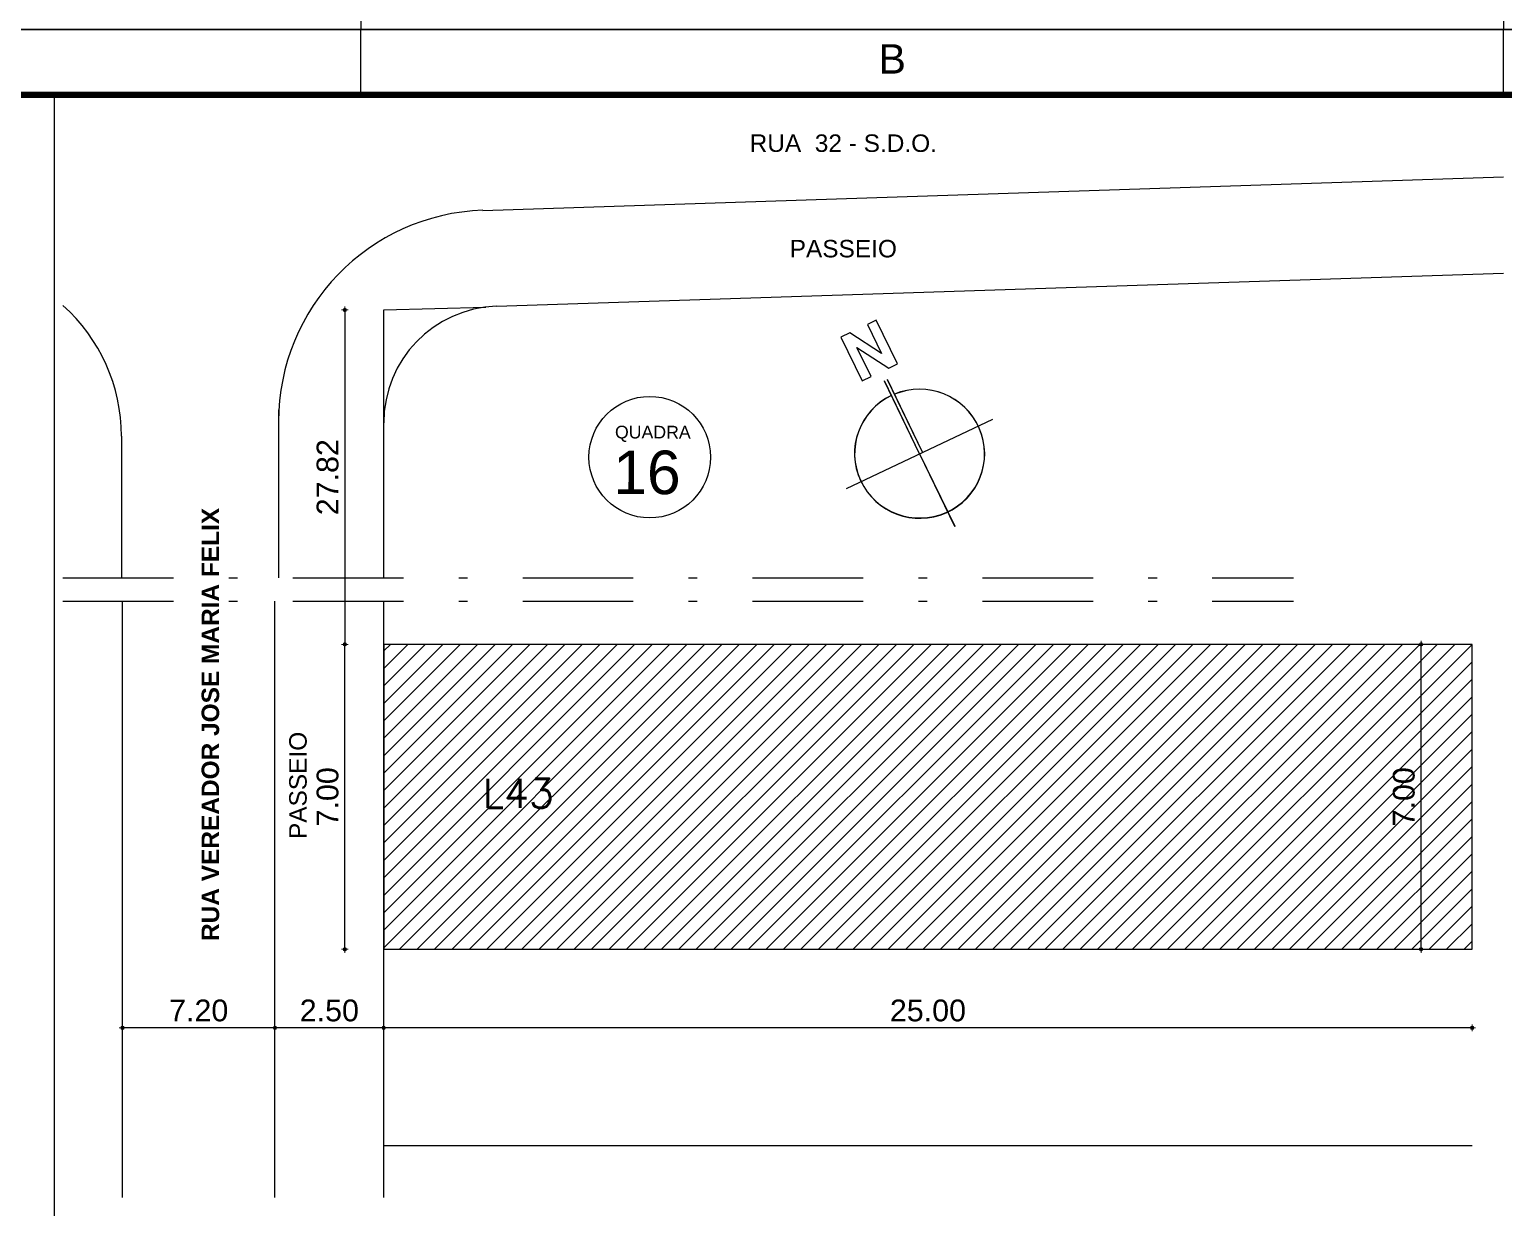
# Model space of a CAD drawing. Header units: millimetres. Extents: x 1540 to 1603, y 509.1 to 598.2.
# Drawn here: x 1572.24 to 1589.17, y 540.14 to 553.67 of the extents above; entities that cross this region are included whole.
import ezdxf
from ezdxf.enums import TextEntityAlignment as Align

# ---------------------------------------------------------------- set-up
doc = ezdxf.new("R2010")
doc.units = ezdxf.units.MM
doc.linetypes.add('DASHDOT2', pattern=[12.7, 6.35, -3.175, 0, -3.175])
doc.linetypes.add('HIDDEN', pattern=[9.525, 6.35, -3.175])
for name, color, linetype in [('A-PEN-C', 4, 'Continuous'), ('A-PEN-R', 1, 'Continuous'), ('A-PEN-Y', 2, 'Continuous'), ('Calçada', 1, 'Continuous'), ('CANTOS', 9, 'HIDDEN'), ('Numero de lotes', 2, 'Continuous'), ('P2', 1, 'Continuous'), ('QUADRA', 4, 'Continuous')]:
    doc.layers.add(name, color=color, linetype=linetype)
doc.layers.add('COTAS', color=53, linetype='Continuous', lineweight=9)
doc.styles.add('arcad1', font='romans.shx')
doc.styles.add('ARIAL', font='arial.ttf', dxfattribs={"height": 2})
doc.styles.add('CARIMBO_DADOS', font='arial.ttf', dxfattribs={"height": 0.1})
doc.styles.add('STYLE1', font='sanss___.ttf')
doc.dimstyles.new('COTAS_EXTERNAS', dxfattribs={"dimtxt": 0.1, "dimasz": 0.01, "dimexe": 0, "dimexo": 0, "dimgap": 0.07, "dimtad": 1, "dimzin": 5, "dimdsep": 46, "dimtxsty": 'CARIMBO_DADOS', "dimblk1": 'CIRCULOS', "dimblk2": 'CIRCULOS', "dimsah": 1, "dimcen": 0, "dimse1": 1, "dimse2": 1, "dimclrd": 8, "dimclre": 8, "dimclrt": 230, "dimadec": 0, "dimazin": 0, "dimtfac": 100, "dimtix": 1, "dimtmove": 2, "dimatfit": 3, "dimldrblk": 'CIRCULOS', "dimfxl": 1, "dimtolj": 1, "dimtzin": 5, "dimarcsym": 0})

# ---------------------------------------------------------------- blocks, each defined once
blk = doc.blocks.new('CIRCULOS')
at = {"layer": 'COTAS'}
for p, q in [((-4, 0), (4, 0)), ((0, 4), (0, -4))]:
    blk.add_line(p, q, dxfattribs=at)
for radius in [2, 1]:
    blk.add_circle((0, 0), radius, dxfattribs=at)
blk = doc.blocks.new('*D337')
at = {"layer": 'A-PEN-C', "color": 8, "lineweight": -2, "ltscale": 0.05}
blk.add_line((1588.225, 543.117), (1588.225, 546.597), dxfattribs=at)
at = {"layer": 'Defpoints', "color": 0, "ltscale": 0.05}
for p in [(1588.225, 546.607), (1588.812, 546.607), (1588.812, 543.107)]:
    blk.add_point(p, dxfattribs=at)
at = {"layer": 'A-PEN-C', "color": 8, "lineweight": -2, "ltscale": 0.05, "xscale": 0.01, "yscale": 0.01, "zscale": 0.01}
for p, rotation in [((1588.225, 546.607), 90), ((1588.225, 543.107), 270)]:
    blk.add_blockref('CIRCULOS', p, dxfattribs=dict(at, rotation=rotation))
at = {"layer": 'A-PEN-C', "color": 230, "ltscale": 0.05, "insert": (1588.028, 544.857), "char_height": 0.1, "attachment_point": 5, "rotation": 90, "style": 'CARIMBO_DADOS'}
blk.add_mtext('\\A1;{\\H2.5x;7.00}', dxfattribs=at)
blk = doc.blocks.new('*D338')
at = {"layer": 'A-PEN-C', "color": 8, "lineweight": -2, "ltscale": 0.05}
blk.add_line((1575.865, 543.117), (1575.865, 546.597), dxfattribs=at)
at = {"layer": 'Defpoints', "color": 0, "ltscale": 0.05}
for p in [(1575.865, 546.607), (1576.312, 546.607), (1576.312, 543.107)]:
    blk.add_point(p, dxfattribs=at)
at = {"layer": 'A-PEN-C', "color": 8, "lineweight": -2, "ltscale": 0.05, "xscale": 0.01, "yscale": 0.01, "zscale": 0.01}
for p, rotation in [((1575.865, 546.607), 90), ((1575.865, 543.107), 270)]:
    blk.add_blockref('CIRCULOS', p, dxfattribs=dict(at, rotation=rotation))
at = {"layer": 'A-PEN-C', "color": 230, "ltscale": 0.05, "insert": (1575.668, 544.857), "char_height": 0.1, "attachment_point": 5, "rotation": 90, "style": 'CARIMBO_DADOS'}
blk.add_mtext('\\A1;{\\H2.5x;7.00}', dxfattribs=at)
blk = doc.blocks.new('*D339')
at = {"layer": 'A-PEN-Y', "color": 8, "lineweight": -2, "ltscale": 0.05}
blk.add_line((1588.802, 542.205), (1576.322, 542.205), dxfattribs=at)
at = {"layer": 'Defpoints', "color": 0, "ltscale": 0.05}
for p in [(1576.312, 543.873), (1588.812, 543.107), (1576.312, 542.205)]:
    blk.add_point(p, dxfattribs=at)
at = {"layer": 'A-PEN-Y', "color": 8, "lineweight": -2, "ltscale": 0.05, "xscale": 0.01, "yscale": 0.01, "zscale": 0.01, "rotation": 180}
blk.add_blockref('CIRCULOS', (1576.312, 542.205), dxfattribs=at)
at = {"layer": 'A-PEN-Y', "color": 8, "lineweight": -2, "ltscale": 0.05, "xscale": 0.01, "yscale": 0.01, "zscale": 0.01}
blk.add_blockref('CIRCULOS', (1588.812, 542.205), dxfattribs=at)
at = {"layer": 'A-PEN-Y', "color": 230, "ltscale": 0.05, "insert": (1582.562, 542.403), "char_height": 0.1, "attachment_point": 5, "style": 'CARIMBO_DADOS'}
blk.add_mtext('\\A1;{\\H2.5x;25.00}', dxfattribs=at)
blk = doc.blocks.new('*D340')
at = {"layer": 'A-PEN-Y', "color": 8, "lineweight": -2, "ltscale": 0.05}
blk.add_line((1575.865, 550.436), (1575.865, 546.617), dxfattribs=at)
at = {"layer": 'Defpoints', "color": 0, "ltscale": 0.05}
for p in [(1576.522, 550.446), (1575.865, 546.607), (1576.312, 546.607)]:
    blk.add_point(p, dxfattribs=at)
at = {"layer": 'A-PEN-Y', "color": 8, "lineweight": -2, "ltscale": 0.05, "xscale": 0.01, "yscale": 0.01, "zscale": 0.01}
for p, rotation in [((1575.865, 550.446), 90), ((1575.865, 546.607), 270)]:
    blk.add_blockref('CIRCULOS', p, dxfattribs=dict(at, rotation=rotation))
at = {"layer": 'A-PEN-Y', "color": 230, "ltscale": 0.05, "insert": (1575.668, 548.526), "char_height": 0.1, "attachment_point": 5, "rotation": 90, "style": 'CARIMBO_DADOS'}
blk.add_mtext('\\A1;{\\H2.5x;27.82}', dxfattribs=at)
blk = doc.blocks.new('*D341')
at = {"layer": 'A-PEN-Y', "color": 8, "lineweight": -2, "ltscale": 0.05}
blk.add_line((1576.302, 542.205), (1575.072, 542.205), dxfattribs=at)
at = {"layer": 'Defpoints', "color": 0, "ltscale": 0.05}
for p in [(1575.062, 543.57), (1576.312, 543.107), (1575.062, 542.205)]:
    blk.add_point(p, dxfattribs=at)
at = {"layer": 'A-PEN-Y', "color": 8, "lineweight": -2, "ltscale": 0.05, "xscale": 0.01, "yscale": 0.01, "zscale": 0.01, "rotation": 180}
blk.add_blockref('CIRCULOS', (1575.062, 542.205), dxfattribs=at)
at = {"layer": 'A-PEN-Y', "color": 8, "lineweight": -2, "ltscale": 0.05, "xscale": 0.01, "yscale": 0.01, "zscale": 0.01}
blk.add_blockref('CIRCULOS', (1576.312, 542.205), dxfattribs=at)
at = {"layer": 'A-PEN-Y', "color": 230, "ltscale": 0.05, "insert": (1575.687, 542.403), "char_height": 0.1, "attachment_point": 5, "style": 'CARIMBO_DADOS'}
blk.add_mtext('\\A1;{\\H2.5x;2.50}', dxfattribs=at)
blk = doc.blocks.new('*D342')
at = {"layer": 'A-PEN-Y', "color": 8, "lineweight": -2, "ltscale": 0.05}
blk.add_line((1575.052, 542.205), (1573.322, 542.205), dxfattribs=at)
at = {"layer": 'Defpoints', "color": 0, "ltscale": 0.05}
for p in [(1575.062, 543.57), (1573.312, 543.064), (1573.312, 542.205)]:
    blk.add_point(p, dxfattribs=at)
at = {"layer": 'A-PEN-Y', "color": 8, "lineweight": -2, "ltscale": 0.05, "xscale": 0.01, "yscale": 0.01, "zscale": 0.01, "rotation": 180}
blk.add_blockref('CIRCULOS', (1573.312, 542.205), dxfattribs=at)
at = {"layer": 'A-PEN-Y', "color": 8, "lineweight": -2, "ltscale": 0.05, "xscale": 0.01, "yscale": 0.01, "zscale": 0.01}
blk.add_blockref('CIRCULOS', (1575.062, 542.205), dxfattribs=at)
at = {"layer": 'A-PEN-Y', "color": 230, "ltscale": 0.05, "insert": (1574.187, 542.403), "char_height": 0.1, "attachment_point": 5, "style": 'CARIMBO_DADOS'}
blk.add_mtext('\\A1;{\\H2.5x;7.20}', dxfattribs=at)
blk = doc.blocks.new('PRANCHA')
at = {"color": 1}
for p, q in [((48.1, 58.4), (48.1, 59.4)), ((65.6, 58.4), (65.6, 59.4))]:
    blk.add_line(p, q, dxfattribs=at)
blk.add_lwpolyline([(0, 0), (84.1, 0), (84.1, 59.4), (0, 59.4)], close=True, dxfattribs=at)
at = {"color": 4, "const_width": 0.1}
blk.add_lwpolyline([(2.5, 58.4), (83.1, 58.4), (83.1, 1), (2.5, 1)], close=True, dxfattribs=at)
at = {"color": 50, "linetype": 'Continuous', "style": 'ARIAL'}
blk.add_text('B', height=0.45, dxfattribs=at).set_placement((56.24, 58.95), align=Align.MIDDLE)

msp = doc.modelspace()

# ---------------------------------------------------------------- hatches: boundary and pattern name
at = {"extrusion": (0.013547, 0.146883, 0.989061)}
msp.add_hatch(color=252, dxfattribs=at).paths.add_polyline_path([(-1524.451, -685.705), (-1524.355, -685.647), (-1524.645, -685.165), (-1524.741, -685.223), (-1524.548, -685.544), (-1524.933, -685.338), (-1525.029, -685.396), (-1524.739, -685.878), (-1524.643, -685.82), (-1524.836, -685.499)])
at = {"extrusion": (0.013977, 0.146842, 0.989061)}
msp.add_hatch(color=252, dxfattribs=at).paths.add_polyline_path([(-1522.895, -689.618), (-1522.863, -689.599), (-1523.344, -688.799), (-1523.376, -688.818)])
at = {"extrusion": (0.02224, 0.129767, 0.991295)}
msp.add_hatch(color=252, dxfattribs=at).paths.add_polyline_path([(-1467.023, -801.31), (-1467.053, -801.332), (-1466.514, -802.094), (-1466.484, -802.072)])
at = {"layer": 'A-PEN-Y', "ltscale": 0.05}
h = msp.add_hatch(dxfattribs=at)
h.set_pattern_fill('LINE', color=8, scale=0.04463, angle=45, style=0)
h.set_pattern_definition([(225, (1588.8119, 546.6068), (0.1001966, -0.1001966), [])])
h.paths.add_polyline_path([(1588.812, 543.107), (1588.812, 546.607), (1576.312, 546.607), (1576.312, 543.107)])
h.paths.add_polyline_path([(1576.375, 545.191), (1576.375, 544.494), (1576.07, 544.494), (1576.07, 545.191)], flags=9)
h.paths.add_polyline_path([(1578.332, 545.149), (1577.384, 545.149), (1577.384, 544.647), (1578.332, 544.647)], flags=24)

# ---------------------------------------------------------------- linework, layer by layer
at = {"color": 1}
for p, q in [((1576.047, 554.415), (1576.047, 553.665)), ((1589.172, 554.415), (1589.172, 553.665)), ((1589.172, 554.415), (1589.172, 553.665))]:
    msp.add_line(p, q, dxfattribs=at)
at = {"color": 6, "extrusion": (0.013977, 0.146842, 0.989061)}
for p, q in [((1582.466, 548.796, -0.95), (1582.062, 549.63, -1.068)), ((1582.5, 548.812, -0.953), (1582.096, 549.645, -1.071))]:
    msp.add_line(p, q, dxfattribs=at)
at = {"color": 6, "extrusion": (0.02224, 0.129767, 0.991295)}
for p, q in [((1582.466, 548.796, -0.95), (1582.063, 549.632, -1.051)), ((1582.5, 548.812, -0.953), (1582.096, 549.648, -1.054))]:
    msp.add_line(p, q, dxfattribs=at)
at = {"color": 3, "extrusion": (0.02224, 0.129767, 0.991295)}
for p, q in [((1581.625, 548.398, -0.879), (1583.308, 549.194, -1.021)), ((1582.466, 548.796, -0.95), (1582.87, 547.961, -0.85)), ((1582.466, 548.796, -0.95), (1582.87, 547.961, -0.85))]:
    msp.add_line(p, q, dxfattribs=at)
at = {"color": 3, "extrusion": (0.013977, 0.146842, 0.989061)}
for p, q in [((1581.625, 548.398, -0.879), (1583.308, 549.194, -1.021)), ((1582.466, 548.796, -0.95), (1582.87, 547.963, -0.832)), ((1582.466, 548.796, -0.95), (1582.87, 547.963, -0.832))]:
    msp.add_line(p, q, dxfattribs=at)
at = {"color": 3, "extrusion": (-0.062242, 0.129347, 0.989644)}
for q in [(1582.869, 547.965, -0.816), (1582.868, 547.965, -0.817)]:
    msp.add_line((1582.466, 548.796, -0.95), q, dxfattribs=at)
at = {"color": 1}
msp.add_lwpolyline([(1539.972, 553.665), (1603.047, 553.665), (1603.047, 598.215), (1539.972, 598.215)], close=True, dxfattribs=at)
at = {"color": 6, "extrusion": (0.013547, 0.146883, 0.989061), "elevation": 101.106}
msp.add_lwpolyline([(-1524.355, -685.647), (-1524.645, -685.165), (-1524.741, -685.223), (-1524.548, -685.544), (-1524.933, -685.338), (-1525.029, -685.396), (-1524.739, -685.878), (-1524.643, -685.82), (-1524.836, -685.499), (-1524.451, -685.705)], close=True, dxfattribs=at)
at = {"color": 5, "ltscale": 0.05}
msp.add_lwpolyline([(1588.812, 543.107), (1588.812, 546.607), (1576.312, 546.607), (1576.312, 543.107)], close=True, dxfattribs=at)
at = {"color": 3, "extrusion": (0.02224, 0.129767, 0.991295)}
msp.add_arc((-1467.023, -801.31, 105.467), 0.747, 305.2682, 302.4022, dxfattribs=at)
at = {"color": 3, "extrusion": (0.013977, 0.146842, 0.989061)}
msp.add_arc((-1523.344, -688.799, 101.765), 0.747, 301.0222, 298.1562, dxfattribs=at)
at = {"layer": 'A-PEN-C', "ltscale": 0.05}
for p, q in [((1576.312, 543.107), (1586.762, 543.107)), ((1576.312, 540.855), (1584.68, 540.855)), ((1576.312, 540.855), (1588.812, 540.855))]:
    msp.add_line(p, q, dxfattribs=at)
for points in [[(1576.312, 547.37), (1576.312, 549.266)], [(1576.312, 547.37), (1576.312, 549.266)], [(1576.312, 540.259), (1576.312, 547.102)], [(1576.312, 540.259), (1576.312, 547.102)], [(1576.312, 540.259), (1576.312, 547.102)]]:
    msp.add_lwpolyline(points, dxfattribs=at)
at = {"layer": 'A-PEN-R', "color": 8, "linetype": 'DASHDOT2', "ltscale": 0.2}
for points in [[(1572.628, 547.37), (1586.762, 547.37)], [(1572.628, 547.102), (1586.762, 547.102)]]:
    msp.add_lwpolyline(points, dxfattribs=at)
at = {"layer": 'A-PEN-Y', "ltscale": 0.05}
msp.add_circle((1579.367, 548.756), 0.698, dxfattribs=at)
at = {"layer": 'Calçada', "color": 8}
for p, q in [((1577.451, 551.589), (1589.172, 551.974)), ((1575.104, 549.3), (1575.104, 547.37)), ((1573.299, 548.998), (1573.299, 547.37))]:
    msp.add_line(p, q, dxfattribs=at)
for points in [[(1573.312, 540.259), (1573.312, 547.102)], [(1575.062, 540.259), (1575.062, 547.102)]]:
    msp.add_lwpolyline(points, dxfattribs=at)
for centre, radius, start, end in [((1577.531, 549.164), 2.427, 91.8803, 180), ((1571.291, 548.998), 2.008, 360, 48.2697)]:
    msp.add_arc(centre, radius, start, end, dxfattribs=at)
at = {"layer": 'CANTOS', "ltscale": 2.5}
msp.add_lwpolyline([(1576.312, 549.262), (1576.312, 550.446), (1577.483, 550.478)], dxfattribs=at)
at = {"layer": 'P2'}
msp.add_line((1572.526, 552.915), (1572.526, 509.865), dxfattribs=at)
at = {"layer": 'QUADRA'}
msp.add_line((1577.607, 550.488), (1589.172, 550.868), dxfattribs=at)
msp.add_arc((1577.651, 549.15), 1.339, 91.8803, 180, dxfattribs=at)

# ---------------------------------------------------------------- block references
at = {"xscale": 0.75, "yscale": 0.75, "zscale": 0.75}
msp.add_blockref('PRANCHA', (1539.972, 509.115), dxfattribs=at)

# ---------------------------------------------------------------- texts
at = {"color": 3, "extrusion": (-0.084424, 5.67964e-05, 0.99643), "style": 'STYLE1', "oblique": 360}
msp.add_text('QUADRA', height=0.1461, rotation=89.9615, dxfattribs=at).set_placement((-550.033, 1572.959, -133.307))
at = {"color": 3, "insert": (1581.59, 552.359), "char_height": 0.20083, "attachment_point": 5, "style": 'CARIMBO_DADOS'}
msp.add_mtext('RUA  32 - S.D.O. ', dxfattribs=at)
at = {"color": 230, "insert": (1581.59, 551.148), "char_height": 0.2008, "attachment_point": 5, "style": 'CARIMBO_DADOS'}
msp.add_mtext('PASSEIO', dxfattribs=at)
at = {"color": 230, "attachment_point": 5, "rotation": 90, "style": 'CARIMBO_DADOS'}
for s, insert, char_height in [('{\\fArial|b1|i0|c0|p34;\\C3;RUA VEREADOR JOSE MARIA FELIX}', (1574.322, 545.688), 0.20083), ('PASSEIO', (1575.328, 544.988), 0.2008)]:
    msp.add_mtext(s, dxfattribs=dict(at, insert=insert, char_height=char_height))
at = {"color": 3, "extrusion": (-0.084424, 5.67964e-05, 0.99643), "style": 'STYLE1'}
msp.add_attdef('16', text='', height=0.5, rotation=89.9615, dxfattribs=at).set_placement((-549.394, 1573.334, -133.238), align=Align.CENTER)
at = {"layer": 'Numero de lotes', "style": 'arcad1'}
msp.add_text('L43', height=0.3347, dxfattribs=at).set_placement((1577.858, 544.898), align=Align.MIDDLE_CENTER)

# ---------------------------------------------------------------- dimensions: what is measured, and where the dimension line sits
at = {"layer": 'A-PEN-C', "ltscale": 0.05}
for p1, p2, distance, picture, middle in [((1576.312, 543.107), (1576.312, 546.607), 0.446, '*D338', (1575.668, 544.857)), ((1588.812, 543.107), (1588.812, 546.607), 0.587, '*D337', (1588.028, 544.857))]:
    dim = msp.add_aligned_dim(p1=p1, p2=p2, distance=distance, text='{\\H2.5x;7.00}', dimstyle='COTAS_EXTERNAS', override={"dimfxl": 0, "dimfxlon": 1, "dimarcsym": 1}, dxfattribs=at)
    dim.commit()
    dim.dimension.update_dxf_attribs({"geometry": picture, "text_midpoint": middle})
at = {"layer": 'A-PEN-Y', "ltscale": 0.05}
for base, p1, p2, angle, text, override, picture, middle in [((1575.865, 546.607), (1576.522, 550.446), (1576.312, 546.607), 270, '{\\H2.5x;27.82}', {"dimfxl": 0, "dimfxlon": 1, "dimarcsym": 1}, '*D340', (1575.668, 548.526)), ((1576.312, 542.205), (1588.812, 543.107), (1576.312, 543.873), 360, '{\\H2.5x;25.00}', {"dimtxt": 0.08, "dimfxl": 0, "dimfxlon": 1, "dimarcsym": 1}, '*D339', (1582.562, 542.403)), ((1573.312, 542.205), (1575.062, 543.57), (1573.312, 543.064), 180, '{\\H2.5x;7.20}', {"dimtxt": 0.08, "dimfxl": 0, "dimfxlon": 1, "dimarcsym": 1}, '*D342', (1574.187, 542.403)), ((1575.062, 542.205), (1576.312, 543.107), (1575.062, 543.57), 180, '{\\H2.5x;2.50}', {"dimtxt": 0.08, "dimfxl": 0, "dimfxlon": 1, "dimarcsym": 1}, '*D341', (1575.687, 542.403))]:
    dim = msp.add_linear_dim(base=base, p1=p1, p2=p2, angle=angle, text=text, dimstyle='COTAS_EXTERNAS', override=override, dxfattribs=at)
    dim.commit()
    dim.dimension.update_dxf_attribs({"geometry": picture, "text_midpoint": middle})

doc.saveas('drawing.dxf')
